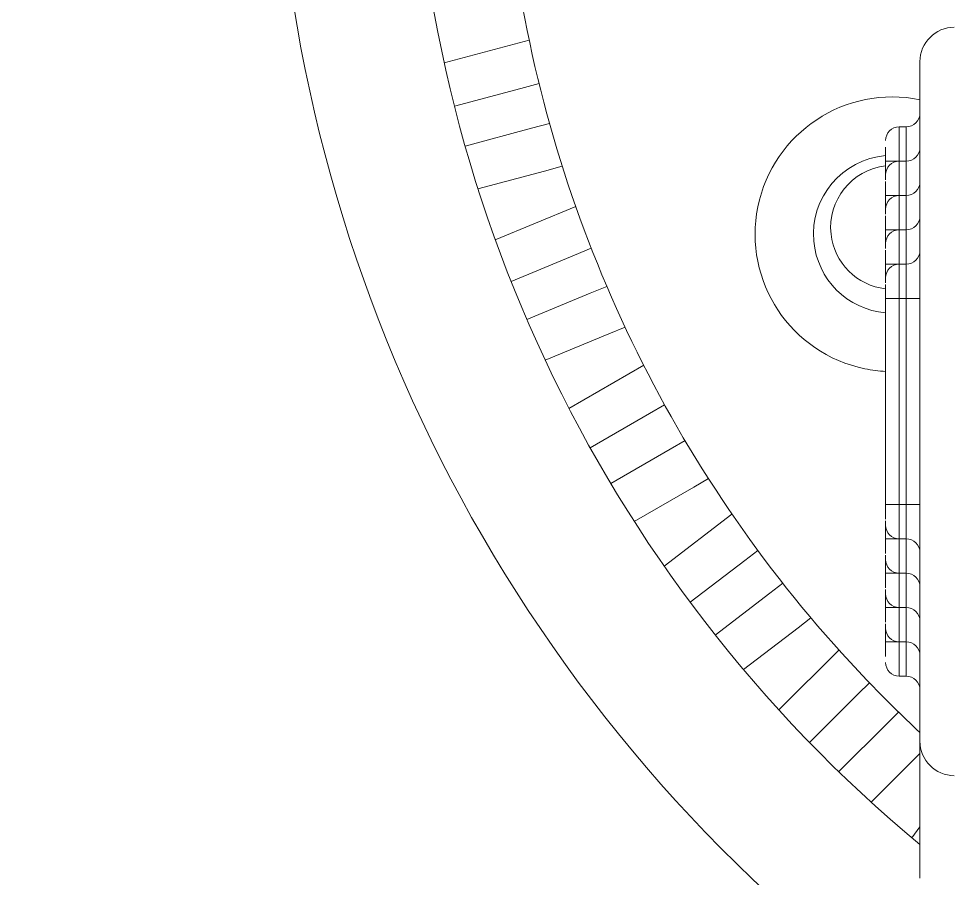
# Model space of a CAD drawing. Header units: inches. Extents: x 0.54 to 10.46, y 0.74 to 7.76.
# Drawn here: x 9.4642 to 9.5522, y 4.6987 to 4.7797 of the extents above; entities that cross this region are included whole.
import ezdxf

# ---------------------------------------------------------------- set-up
doc = ezdxf.new("R2010")
doc.units = ezdxf.units.IN
doc.header["$MEASUREMENT"] = 0
doc.layers.add('BG', color=7, linetype='Continuous')
doc.layers.add('MCG-INT-4FT', color=7, linetype='Continuous')

# ---------------------------------------------------------------- blocks, each defined once
blk = doc.blocks.new('block 3')
at = {"layer": 'BG', "true_color": 0xffffff}
h = blk.add_hatch(color=7, dxfattribs=at)
h.dxf.hatch_style = 2
edge = h.paths.add_edge_path()
edge.add_spline(control_points=[(10.295993, 0.906118), (10.295993, 0.906118), (0.871121, 0.906118), (0.871121, 0.906118), (0.870165, 0.906118), (0.869385, 0.906891), (0.869385, 0.907854), (0.869385, 0.907854), (0.869385, 7.592153), (0.869385, 7.592153), (0.869385, 7.593109), (0.870165, 7.593889), (0.871121, 7.593889), (0.871121, 7.593889), (10.295993, 7.593889), (10.295993, 7.593889), (10.296956, 7.593889), (10.297729, 7.593109), (10.297729, 7.592153), (10.297729, 7.592153), (10.297729, 0.907854), (10.297729, 0.907854), (10.297729, 0.906891), (10.296956, 0.906118), (10.295993, 0.906118)], knot_values=[0, 0, 0, 0, 1, 1, 1, 2, 2, 2, 3, 3, 3, 4, 4, 4, 5, 5, 5, 6, 6, 6, 7, 7, 7, 8, 8, 8, 8], degree=3, periodic=1)
h.paths.add_polyline_path([(0.872857, 0.90959), (10.294257, 0.90959), (10.294257, 7.590417), (0.872857, 7.590417)])
at = {"layer": 'BG', "lineweight": 0}
blk.add_open_spline([(10.295993, 0.906118), (10.295993, 0.906118), (0.871121, 0.906118), (0.871121, 0.906118), (0.870165, 0.906118), (0.869385, 0.906891), (0.869385, 0.907854), (0.869385, 0.907854), (0.869385, 7.592153), (0.869385, 7.592153), (0.869385, 7.593109), (0.870165, 7.593889), (0.871121, 7.593889), (0.871121, 7.593889), (10.295993, 7.593889), (10.295993, 7.593889), (10.296956, 7.593889), (10.297729, 7.593109), (10.297729, 7.592153), (10.297729, 7.592153), (10.297729, 0.907854), (10.297729, 0.907854), (10.297729, 0.906891), (10.296956, 0.906118), (10.295993, 0.906118)], degree=3, knots=[0, 0, 0, 0, 1, 1, 1, 2, 2, 2, 3, 3, 3, 4, 4, 4, 5, 5, 5, 6, 6, 6, 7, 7, 7, 8, 8, 8, 8], dxfattribs=at)
blk = doc.blocks.new('block 2')
at = {"layer": 'BG'}
blk.add_blockref('block 3', (0, 0), dxfattribs=at)
blk = doc.blocks.new('block 69')
at = {"layer": 'BG', "true_color": 0xffffff}
h = blk.add_hatch(color=7, dxfattribs=at)
h.dxf.hatch_style = 2
edge = h.paths.add_edge_path()
edge.add_spline(control_points=[(10.463094, 0.739003), (10.463094, 0.739003), (0.536906, 0.739003), (0.536906, 0.739003), (0.53595, 0.739003), (0.53517, 0.739777), (0.53517, 0.74074), (0.53517, 0.74074), (0.53517, 7.75926), (0.53517, 7.75926), (0.53517, 7.760217), (0.53595, 7.760997), (0.536906, 7.760997), (0.536906, 7.760997), (10.463094, 7.760997), (10.463094, 7.760997), (10.464057, 7.760997), (10.46483, 7.760217), (10.46483, 7.75926), (10.46483, 7.75926), (10.46483, 0.74074), (10.46483, 0.74074), (10.46483, 0.739777), (10.464057, 0.739003), (10.463094, 0.739003)], knot_values=[0, 0, 0, 0, 1, 1, 1, 2, 2, 2, 3, 3, 3, 4, 4, 4, 5, 5, 5, 6, 6, 6, 7, 7, 7, 8, 8, 8, 8], degree=3, periodic=1)
h.paths.add_polyline_path([(0.538642, 0.742476), (10.461358, 0.742476), (10.461358, 7.757524), (0.538642, 7.757524)])
at = {"layer": 'BG', "lineweight": 0}
blk.add_open_spline([(10.463094, 0.739003), (10.463094, 0.739003), (0.536906, 0.739003), (0.536906, 0.739003), (0.53595, 0.739003), (0.53517, 0.739777), (0.53517, 0.74074), (0.53517, 0.74074), (0.53517, 7.75926), (0.53517, 7.75926), (0.53517, 7.760217), (0.53595, 7.760997), (0.536906, 7.760997), (0.536906, 7.760997), (10.463094, 7.760997), (10.463094, 7.760997), (10.464057, 7.760997), (10.46483, 7.760217), (10.46483, 7.75926), (10.46483, 7.75926), (10.46483, 0.74074), (10.46483, 0.74074), (10.46483, 0.739777), (10.464057, 0.739003), (10.463094, 0.739003)], degree=3, knots=[0, 0, 0, 0, 1, 1, 1, 2, 2, 2, 3, 3, 3, 4, 4, 4, 5, 5, 5, 6, 6, 6, 7, 7, 7, 8, 8, 8, 8], dxfattribs=at)
blk = doc.blocks.new('block 68')
at = {"layer": 'BG'}
blk.add_blockref('block 69', (0, 0), dxfattribs=at)
blk = doc.blocks.new('block 149')
at = {"layer": 'MCG-INT-4FT', "color": 7, "lineweight": 5, "true_color": 0xffffff}
blk.add_open_spline([(9.50115, 4.803832), (9.50115, 4.764435), (9.518681, 4.72708), (9.548985, 4.701904)], degree=3, dxfattribs=at)
blk = doc.blocks.new('block 161')
at = {"layer": 'MCG-INT-4FT', "color": 7, "lineweight": 5, "true_color": 0xffffff}
blk.add_open_spline([(9.488222, 4.803832), (9.488222, 4.758977), (9.508919, 4.716631), (9.544311, 4.689074)], degree=3, dxfattribs=at)
blk = doc.blocks.new('block 246')
at = {"layer": 'MCG-INT-4FT', "color": 7, "lineweight": 5, "true_color": 0xffffff}
blk.add_lwpolyline([(9.516591, 4.761986), (9.509019, 4.758849)], dxfattribs=at)
blk = doc.blocks.new('block 247')
at = {"layer": 'MCG-INT-4FT', "color": 7, "lineweight": 5, "true_color": 0xffffff}
blk.add_lwpolyline([(9.516481, 4.757393), (9.518054, 4.758045)], dxfattribs=at)
blk = doc.blocks.new('block 248')
at = {"layer": 'MCG-INT-4FT', "color": 7, "lineweight": 5, "true_color": 0xffffff}
blk.add_lwpolyline([(9.516481, 4.757393), (9.510508, 4.754919)], dxfattribs=at)
blk = doc.blocks.new('block 249')
at = {"layer": 'MCG-INT-4FT', "color": 7, "lineweight": 5, "true_color": 0xffffff}
blk.add_lwpolyline([(9.51221, 4.777646), (9.504214, 4.775504)], dxfattribs=at)
blk = doc.blocks.new('block 250')
at = {"layer": 'MCG-INT-4FT', "color": 7, "lineweight": 5, "true_color": 0xffffff}
blk.add_lwpolyline([(9.511422, 4.773086), (9.513144, 4.773548)], dxfattribs=at)
blk = doc.blocks.new('block 251')
at = {"layer": 'MCG-INT-4FT', "color": 7, "lineweight": 5, "true_color": 0xffffff}
blk.add_lwpolyline([(9.511422, 4.773086), (9.505177, 4.771413)], dxfattribs=at)
blk = doc.blocks.new('block 252')
at = {"layer": 'MCG-INT-4FT', "color": 7, "lineweight": 5, "true_color": 0xffffff}
blk.add_lwpolyline([(9.506181, 4.767665), (9.512426, 4.769338)], dxfattribs=at)
blk = doc.blocks.new('block 253')
at = {"layer": 'MCG-INT-4FT', "color": 7, "lineweight": 5, "true_color": 0xffffff}
blk.add_lwpolyline([(9.51413, 4.769794), (9.512426, 4.769338)], dxfattribs=at)
blk = doc.blocks.new('block 254')
at = {"layer": 'MCG-INT-4FT', "color": 7, "lineweight": 5, "true_color": 0xffffff}
blk.add_lwpolyline([(9.513643, 4.765315), (9.515329, 4.765767)], dxfattribs=at)
blk = doc.blocks.new('block 255')
at = {"layer": 'MCG-INT-4FT', "color": 7, "lineweight": 5, "true_color": 0xffffff}
blk.add_lwpolyline([(9.507392, 4.76364), (9.513643, 4.765315)], dxfattribs=at)
blk = doc.blocks.new('block 256')
at = {"layer": 'MCG-INT-4FT', "color": 7, "lineweight": 5, "true_color": 0xffffff}
blk.add_lwpolyline([(9.511993, 4.751334), (9.517966, 4.753808)], dxfattribs=at)
blk = doc.blocks.new('block 257')
at = {"layer": 'MCG-INT-4FT', "color": 7, "lineweight": 5, "true_color": 0xffffff}
blk.add_lwpolyline([(9.519522, 4.754453), (9.517966, 4.753808)], dxfattribs=at)
blk = doc.blocks.new('block 258')
at = {"layer": 'MCG-INT-4FT', "color": 7, "lineweight": 5, "true_color": 0xffffff}
blk.add_lwpolyline([(9.519698, 4.749979), (9.521237, 4.750616)], dxfattribs=at)
blk = doc.blocks.new('block 259')
at = {"layer": 'MCG-INT-4FT', "color": 7, "lineweight": 5, "true_color": 0xffffff}
blk.add_lwpolyline([(9.513719, 4.747502), (9.519698, 4.749979)], dxfattribs=at)
blk = doc.blocks.new('block 260')
at = {"layer": 'MCG-INT-4FT', "color": 7, "lineweight": 5, "true_color": 0xffffff}
blk.add_lwpolyline([(9.522988, 4.747024), (9.515957, 4.742965)], dxfattribs=at)
blk = doc.blocks.new('block 261')
at = {"layer": 'MCG-INT-4FT', "color": 7, "lineweight": 5, "true_color": 0xffffff}
blk.add_lwpolyline([(9.523545, 4.742495), (9.524953, 4.743308)], dxfattribs=at)
blk = doc.blocks.new('block 262')
at = {"layer": 'MCG-INT-4FT', "color": 7, "lineweight": 5, "true_color": 0xffffff}
blk.add_lwpolyline([(9.523545, 4.742495), (9.517946, 4.739263)], dxfattribs=at)
blk = doc.blocks.new('block 263')
at = {"layer": 'MCG-INT-4FT', "color": 7, "lineweight": 5, "true_color": 0xffffff}
blk.add_lwpolyline([(9.548985, 4.703563), (9.54821, 4.702553)], dxfattribs=at)
blk = doc.blocks.new('block 264')
at = {"layer": 'MCG-INT-4FT', "color": 7, "lineweight": 5, "true_color": 0xffffff}
blk.add_lwpolyline([(9.541345, 4.708769), (9.545916, 4.71334)], dxfattribs=at)
blk = doc.blocks.new('block 265')
at = {"layer": 'MCG-INT-4FT', "color": 7, "lineweight": 5, "true_color": 0xffffff}
blk.add_lwpolyline([(9.54696, 4.714384), (9.545916, 4.71334)], dxfattribs=at)
blk = doc.blocks.new('block 266')
at = {"layer": 'MCG-INT-4FT', "color": 7, "lineweight": 5, "true_color": 0xffffff}
blk.add_lwpolyline([(9.548982, 4.710465), (9.548985, 4.710468)], dxfattribs=at)
blk = doc.blocks.new('block 267')
at = {"layer": 'MCG-INT-4FT', "color": 7, "lineweight": 5, "true_color": 0xffffff}
blk.add_lwpolyline([(9.544406, 4.705889), (9.548982, 4.710465)], dxfattribs=at)
blk = doc.blocks.new('block 268')
at = {"layer": 'MCG-INT-4FT', "color": 7, "lineweight": 5, "true_color": 0xffffff}
blk.add_lwpolyline([(9.531292, 4.73302), (9.524908, 4.728121)], dxfattribs=at)
blk = doc.blocks.new('block 269')
at = {"layer": 'MCG-INT-4FT', "color": 7, "lineweight": 5, "true_color": 0xffffff}
blk.add_lwpolyline([(9.532493, 4.728646), (9.533726, 4.729593)], dxfattribs=at)
blk = doc.blocks.new('block 270')
at = {"layer": 'MCG-INT-4FT', "color": 7, "lineweight": 5, "true_color": 0xffffff}
blk.add_lwpolyline([(9.532493, 4.728646), (9.527364, 4.724711)], dxfattribs=at)
blk = doc.blocks.new('block 271')
at = {"layer": 'MCG-INT-4FT', "color": 7, "lineweight": 5, "true_color": 0xffffff}
blk.add_lwpolyline([(9.541363, 4.720216), (9.535721, 4.714574)], dxfattribs=at)
blk = doc.blocks.new('block 272')
at = {"layer": 'MCG-INT-4FT', "color": 7, "lineweight": 5, "true_color": 0xffffff}
blk.add_lwpolyline([(9.543172, 4.716084), (9.544226, 4.717138)], dxfattribs=at)
blk = doc.blocks.new('block 273')
at = {"layer": 'MCG-INT-4FT', "color": 7, "lineweight": 5, "true_color": 0xffffff}
blk.add_lwpolyline([(9.543172, 4.716084), (9.538601, 4.711513)], dxfattribs=at)
blk = doc.blocks.new('block 274')
at = {"layer": 'MCG-INT-4FT', "color": 7, "lineweight": 5, "true_color": 0xffffff}
blk.add_lwpolyline([(9.519886, 4.735902), (9.525485, 4.739134)], dxfattribs=at)
blk = doc.blocks.new('block 275')
at = {"layer": 'MCG-INT-4FT', "color": 7, "lineweight": 5, "true_color": 0xffffff}
blk.add_lwpolyline([(9.526878, 4.739939), (9.525485, 4.739134)], dxfattribs=at)
blk = doc.blocks.new('block 276')
at = {"layer": 'MCG-INT-4FT', "color": 7, "lineweight": 5, "true_color": 0xffffff}
blk.add_lwpolyline([(9.527702, 4.735564), (9.529081, 4.73636)], dxfattribs=at)
blk = doc.blocks.new('block 277')
at = {"layer": 'MCG-INT-4FT', "color": 7, "lineweight": 5, "true_color": 0xffffff}
blk.add_lwpolyline([(9.522097, 4.732328), (9.527702, 4.735564)], dxfattribs=at)
blk = doc.blocks.new('block 279')
at = {"layer": 'MCG-INT-4FT', "color": 7, "lineweight": 5, "true_color": 0xffffff}
blk.add_lwpolyline([(9.529726, 4.721632), (9.534855, 4.725568)], dxfattribs=at)
blk = doc.blocks.new('block 280')
at = {"layer": 'MCG-INT-4FT', "color": 7, "lineweight": 5, "true_color": 0xffffff}
blk.add_lwpolyline([(9.536076, 4.726505), (9.534855, 4.725568)], dxfattribs=at)
blk = doc.blocks.new('block 281')
at = {"layer": 'MCG-INT-4FT', "color": 7, "lineweight": 5, "true_color": 0xffffff}
blk.add_lwpolyline([(9.537519, 4.722317), (9.538728, 4.723245)], dxfattribs=at)
blk = doc.blocks.new('block 282')
at = {"layer": 'MCG-INT-4FT', "color": 7, "lineweight": 5, "true_color": 0xffffff}
blk.add_lwpolyline([(9.532385, 4.718378), (9.537519, 4.722317)], dxfattribs=at)
blk = doc.blocks.new('block 330')
at = {"layer": 'MCG-INT-4FT', "color": 7, "lineweight": 5, "true_color": 0xffffff}
blk.add_open_spline([(9.543996, 4.717378), (9.545612, 4.715689), (9.547276, 4.714046), (9.548985, 4.712451)], degree=3, dxfattribs=at)
blk = doc.blocks.new('block 432')
at = {"layer": 'MCG-INT-4FT', "color": 7, "lineweight": 5, "true_color": 0xffffff}
blk.add_open_spline([(9.511386, 4.78194), (9.515604, 4.757659), (9.526957, 4.735183), (9.543996, 4.717378)], degree=3, dxfattribs=at)
blk = doc.blocks.new('block 437')
at = {"layer": 'MCG-INT-4FT', "color": 7, "lineweight": 5, "true_color": 0xffffff}
blk.add_open_spline([(9.548985, 4.772032), (9.541989, 4.77346), (9.53516, 4.768946), (9.533732, 4.76195), (9.532304, 4.754955), (9.536817, 4.748126), (9.543813, 4.746698), (9.544453, 4.746567), (9.545101, 4.746485), (9.545753, 4.746453)], degree=3, knots=[0, 0, 0, 0, 1, 1, 1, 2, 2, 2, 3, 3, 3, 3], dxfattribs=at)
blk = doc.blocks.new('block 439')
at = {"layer": 'MCG-INT-4FT', "color": 7, "lineweight": 5, "true_color": 0xffffff}
blk.add_open_spline([(9.545753, 4.76677), (9.541663, 4.766413), (9.538636, 4.762808), (9.538993, 4.758718), (9.539307, 4.755123), (9.542158, 4.752273), (9.545753, 4.751959)], degree=3, knots=[0, 0, 0, 0, 1, 1, 1, 2, 2, 2, 2], dxfattribs=at)
blk = doc.blocks.new('block 445')
at = {"layer": 'MCG-INT-4FT', "color": 7, "lineweight": 5, "true_color": 0xffffff}
blk.add_open_spline([(9.545753, 4.765793), (9.542559, 4.765436), (9.54026, 4.762558), (9.540617, 4.759365), (9.540919, 4.756664), (9.543051, 4.754531), (9.545753, 4.754229)], degree=3, knots=[0, 0, 0, 0, 1, 1, 1, 2, 2, 2, 2], dxfattribs=at)
blk = doc.blocks.new('block 456')
at = {"layer": 'MCG-INT-4FT', "color": 7, "lineweight": 5, "true_color": 0xffffff}
blk.add_open_spline([(9.547692, 4.756545), (9.548406, 4.756545), (9.548985, 4.757124), (9.548985, 4.757838)], degree=3, dxfattribs=at)
blk = doc.blocks.new('block 458')
at = {"layer": 'MCG-INT-4FT', "color": 7, "lineweight": 5, "true_color": 0xffffff}
blk.add_open_spline([(9.548985, 4.729396), (9.548985, 4.73011), (9.548406, 4.730689), (9.547692, 4.730689)], degree=3, dxfattribs=at)
blk = doc.blocks.new('block 459')
at = {"layer": 'MCG-INT-4FT', "color": 7, "lineweight": 5, "true_color": 0xffffff}
blk.add_open_spline([(9.547045, 4.756545), (9.546331, 4.756545), (9.545753, 4.755967), (9.545753, 4.755253)], degree=3, dxfattribs=at)
blk = doc.blocks.new('block 460')
at = {"layer": 'MCG-INT-4FT', "color": 7, "lineweight": 5, "true_color": 0xffffff}
blk.add_open_spline([(9.545753, 4.731982), (9.545753, 4.731268), (9.546331, 4.730689), (9.547045, 4.730689)], degree=3, dxfattribs=at)
blk = doc.blocks.new('block 463')
at = {"layer": 'MCG-INT-4FT', "color": 7, "lineweight": 5, "true_color": 0xffffff}
blk.add_lwpolyline([(9.547045, 4.730689), (9.547692, 4.730689)], dxfattribs=at)
blk = doc.blocks.new('block 466')
at = {"layer": 'MCG-INT-4FT', "color": 7, "lineweight": 5, "true_color": 0xffffff}
blk.add_lwpolyline([(9.547692, 4.756545), (9.547045, 4.756545)], dxfattribs=at)
blk = doc.blocks.new('block 468')
at = {"layer": 'MCG-INT-4FT', "color": 7, "lineweight": 5, "true_color": 0xffffff}
blk.add_open_spline([(9.547692, 4.759777), (9.548406, 4.759777), (9.548985, 4.760356), (9.548985, 4.76107)], degree=3, dxfattribs=at)
blk = doc.blocks.new('block 470')
at = {"layer": 'MCG-INT-4FT', "color": 7, "lineweight": 5, "true_color": 0xffffff}
blk.add_open_spline([(9.548985, 4.726164), (9.548985, 4.726878), (9.548406, 4.727457), (9.547692, 4.727457)], degree=3, dxfattribs=at)
blk = doc.blocks.new('block 471')
at = {"layer": 'MCG-INT-4FT', "color": 7, "lineweight": 5, "true_color": 0xffffff}
blk.add_open_spline([(9.547045, 4.759777), (9.546331, 4.759777), (9.545753, 4.759199), (9.545753, 4.758485)], degree=3, dxfattribs=at)
blk = doc.blocks.new('block 472')
at = {"layer": 'MCG-INT-4FT', "color": 7, "lineweight": 5, "true_color": 0xffffff}
blk.add_open_spline([(9.545753, 4.72875), (9.545753, 4.728036), (9.546331, 4.727457), (9.547045, 4.727457)], degree=3, dxfattribs=at)
blk = doc.blocks.new('block 475')
at = {"layer": 'MCG-INT-4FT', "color": 7, "lineweight": 5, "true_color": 0xffffff}
blk.add_lwpolyline([(9.547045, 4.727457), (9.547692, 4.727457)], dxfattribs=at)
blk = doc.blocks.new('block 478')
at = {"layer": 'MCG-INT-4FT', "color": 7, "lineweight": 5, "true_color": 0xffffff}
blk.add_lwpolyline([(9.547692, 4.759777), (9.547045, 4.759777)], dxfattribs=at)
blk = doc.blocks.new('block 482')
at = {"layer": 'MCG-INT-4FT', "color": 7, "lineweight": 5, "true_color": 0xffffff}
blk.add_open_spline([(9.547692, 4.763009), (9.548406, 4.763009), (9.548985, 4.763588), (9.548985, 4.764302)], degree=3, dxfattribs=at)
blk = doc.blocks.new('block 484')
at = {"layer": 'MCG-INT-4FT', "color": 7, "lineweight": 5, "true_color": 0xffffff}
blk.add_open_spline([(9.548985, 4.722932), (9.548985, 4.723646), (9.548406, 4.724225), (9.547692, 4.724225)], degree=3, dxfattribs=at)
blk = doc.blocks.new('block 485')
at = {"layer": 'MCG-INT-4FT', "color": 7, "lineweight": 5, "true_color": 0xffffff}
blk.add_open_spline([(9.547045, 4.763009), (9.546331, 4.763009), (9.545753, 4.762431), (9.545753, 4.761717)], degree=3, dxfattribs=at)
blk = doc.blocks.new('block 486')
at = {"layer": 'MCG-INT-4FT', "color": 7, "lineweight": 5, "true_color": 0xffffff}
blk.add_open_spline([(9.545753, 4.725518), (9.545753, 4.724804), (9.546331, 4.724225), (9.547045, 4.724225)], degree=3, dxfattribs=at)
blk = doc.blocks.new('block 489')
at = {"layer": 'MCG-INT-4FT', "color": 7, "lineweight": 5, "true_color": 0xffffff}
blk.add_lwpolyline([(9.547045, 4.724225), (9.547692, 4.724225)], dxfattribs=at)
blk = doc.blocks.new('block 492')
at = {"layer": 'MCG-INT-4FT', "color": 7, "lineweight": 5, "true_color": 0xffffff}
blk.add_lwpolyline([(9.547692, 4.763009), (9.547045, 4.763009)], dxfattribs=at)
blk = doc.blocks.new('block 501')
at = {"layer": 'MCG-INT-4FT', "color": 7, "lineweight": 5, "true_color": 0xffffff}
blk.add_open_spline([(9.547692, 4.766242), (9.548406, 4.766242), (9.548985, 4.76682), (9.548985, 4.767534)], degree=3, dxfattribs=at)
blk = doc.blocks.new('block 503')
at = {"layer": 'MCG-INT-4FT', "color": 7, "lineweight": 5, "true_color": 0xffffff}
blk.add_open_spline([(9.548985, 4.7197), (9.548985, 4.720414), (9.548406, 4.720993), (9.547692, 4.720993)], degree=3, dxfattribs=at)
blk = doc.blocks.new('block 504')
at = {"layer": 'MCG-INT-4FT', "color": 7, "lineweight": 5, "true_color": 0xffffff}
blk.add_open_spline([(9.547045, 4.766242), (9.546331, 4.766242), (9.545753, 4.765663), (9.545753, 4.764949)], degree=3, dxfattribs=at)
blk = doc.blocks.new('block 505')
at = {"layer": 'MCG-INT-4FT', "color": 7, "lineweight": 5, "true_color": 0xffffff}
blk.add_open_spline([(9.545753, 4.722286), (9.545753, 4.721572), (9.546331, 4.720993), (9.547045, 4.720993)], degree=3, dxfattribs=at)
blk = doc.blocks.new('block 508')
at = {"layer": 'MCG-INT-4FT', "color": 7, "lineweight": 5, "true_color": 0xffffff}
blk.add_lwpolyline([(9.547045, 4.720993), (9.547692, 4.720993)], dxfattribs=at)
blk = doc.blocks.new('block 511')
at = {"layer": 'MCG-INT-4FT', "color": 7, "lineweight": 5, "true_color": 0xffffff}
blk.add_lwpolyline([(9.547692, 4.766242), (9.547045, 4.766242)], dxfattribs=at)
blk = doc.blocks.new('block 519')
at = {"layer": 'MCG-INT-4FT', "color": 7, "lineweight": 5, "true_color": 0xffffff}
blk.add_open_spline([(9.547692, 4.769474), (9.548406, 4.769474), (9.548985, 4.770052), (9.548985, 4.770766)], degree=3, dxfattribs=at)
blk = doc.blocks.new('block 521')
at = {"layer": 'MCG-INT-4FT', "color": 7, "lineweight": 5, "true_color": 0xffffff}
blk.add_open_spline([(9.548985, 4.716468), (9.548985, 4.717182), (9.548406, 4.717761), (9.547692, 4.717761)], degree=3, dxfattribs=at)
blk = doc.blocks.new('block 522')
at = {"layer": 'MCG-INT-4FT', "color": 7, "lineweight": 5, "true_color": 0xffffff}
blk.add_open_spline([(9.547045, 4.769474), (9.546331, 4.769474), (9.545753, 4.768895), (9.545753, 4.768181)], degree=3, dxfattribs=at)
blk = doc.blocks.new('block 523')
at = {"layer": 'MCG-INT-4FT', "color": 7, "lineweight": 5, "true_color": 0xffffff}
blk.add_open_spline([(9.545753, 4.719054), (9.545753, 4.71834), (9.546331, 4.717761), (9.547045, 4.717761)], degree=3, dxfattribs=at)
blk = doc.blocks.new('block 526')
at = {"layer": 'MCG-INT-4FT', "color": 7, "lineweight": 5, "true_color": 0xffffff}
blk.add_lwpolyline([(9.547045, 4.717761), (9.547692, 4.717761)], dxfattribs=at)
blk = doc.blocks.new('block 529')
at = {"layer": 'MCG-INT-4FT', "color": 7, "lineweight": 5, "true_color": 0xffffff}
blk.add_lwpolyline([(9.547692, 4.769474), (9.547045, 4.769474)], dxfattribs=at)
blk = doc.blocks.new('block 571')
at = {"layer": 'MCG-INT-4FT', "color": 7, "lineweight": 5, "true_color": 0xffffff}
blk.add_open_spline([(9.548985, 4.711633), (9.548985, 4.709841), (9.550432, 4.708388), (9.552217, 4.708388)], degree=3, dxfattribs=at)
blk = doc.blocks.new('block 572')
at = {"layer": 'MCG-INT-4FT', "color": 7, "lineweight": 5, "true_color": 0xffffff}
blk.add_lwpolyline([(9.548985, 4.711633), (9.548985, 4.775614)], dxfattribs=at)
blk = doc.blocks.new('block 573')
at = {"layer": 'MCG-INT-4FT', "color": 7, "lineweight": 5, "true_color": 0xffffff}
blk.add_open_spline([(9.552217, 4.778847), (9.550432, 4.778847), (9.548985, 4.777399), (9.548985, 4.775614)], degree=3, dxfattribs=at)
blk = doc.blocks.new('block 580')
at = {"layer": 'MCG-INT-4FT', "color": 7, "lineweight": 5, "true_color": 0xffffff}
blk.add_lwpolyline([(9.548985, 4.711633), (9.548985, 4.698728)], dxfattribs=at)
blk = doc.blocks.new('block 597')
at = {"layer": 'MCG-INT-4FT', "color": 7, "lineweight": 5, "true_color": 0xffffff}
blk.add_lwpolyline([(9.548985, 4.753313), (9.547692, 4.753313)], dxfattribs=at)
blk = doc.blocks.new('block 598')
at = {"layer": 'MCG-INT-4FT', "color": 7, "lineweight": 5, "true_color": 0xffffff}
blk.add_lwpolyline([(9.547692, 4.733921), (9.548985, 4.733921)], dxfattribs=at)
blk = doc.blocks.new('block 599')
at = {"layer": 'MCG-INT-4FT', "color": 7, "lineweight": 5, "true_color": 0xffffff}
blk.add_lwpolyline([(9.547692, 4.733921), (9.547692, 4.753313)], dxfattribs=at)
blk = doc.blocks.new('block 600')
at = {"layer": 'MCG-INT-4FT', "color": 7, "lineweight": 5, "true_color": 0xffffff}
blk.add_lwpolyline([(9.545753, 4.753313), (9.547045, 4.753313)], dxfattribs=at)
blk = doc.blocks.new('block 601')
at = {"layer": 'MCG-INT-4FT', "color": 7, "lineweight": 5, "true_color": 0xffffff}
blk.add_open_spline([(9.545753, 4.754646), (9.545753, 4.754566), (9.545753, 4.754486), (9.545753, 4.754398), (9.545753, 4.754298), (9.545753, 4.754188), (9.545753, 4.754074), (9.545753, 4.753833), (9.545753, 4.753573), (9.545753, 4.753313)], degree=3, knots=[0, 0, 0, 0, 1, 1, 1, 2, 2, 2, 3, 3, 3, 3], dxfattribs=at)
blk = doc.blocks.new('block 602')
at = {"layer": 'MCG-INT-4FT', "color": 7, "lineweight": 5, "true_color": 0xffffff}
blk.add_open_spline([(9.545753, 4.733921), (9.545753, 4.73367), (9.545753, 4.733418), (9.545753, 4.733171), (9.545753, 4.73293), (9.545753, 4.732692), (9.545753, 4.73255)], degree=3, knots=[0, 0, 0, 0, 1, 1, 1, 2, 2, 2, 2], dxfattribs=at)
blk = doc.blocks.new('block 603')
at = {"layer": 'MCG-INT-4FT', "color": 7, "lineweight": 5, "true_color": 0xffffff}
blk.add_lwpolyline([(9.547045, 4.733921), (9.545753, 4.733921)], dxfattribs=at)
blk = doc.blocks.new('block 608')
at = {"layer": 'MCG-INT-4FT', "color": 7, "lineweight": 5, "true_color": 0xffffff}
blk.add_lwpolyline([(9.547692, 4.733921), (9.547045, 4.733921)], dxfattribs=at)
blk = doc.blocks.new('block 609')
at = {"layer": 'MCG-INT-4FT', "color": 7, "lineweight": 5, "true_color": 0xffffff}
blk.add_lwpolyline([(9.547045, 4.733921), (9.547045, 4.753313)], dxfattribs=at)
blk = doc.blocks.new('block 610')
at = {"layer": 'MCG-INT-4FT', "color": 7, "lineweight": 5, "true_color": 0xffffff}
blk.add_lwpolyline([(9.547045, 4.753313), (9.547692, 4.753313)], dxfattribs=at)
blk = doc.blocks.new('block 611')
at = {"layer": 'MCG-INT-4FT', "color": 7, "lineweight": 5, "true_color": 0xffffff}
blk.add_lwpolyline([(9.545753, 4.753313), (9.545753, 4.733921)], dxfattribs=at)
blk = doc.blocks.new('block 616')
at = {"layer": 'MCG-INT-4FT', "color": 7, "lineweight": 5, "true_color": 0xffffff}
blk.add_lwpolyline([(9.545753, 4.756545), (9.547045, 4.756545)], dxfattribs=at)
blk = doc.blocks.new('block 617')
at = {"layer": 'MCG-INT-4FT', "color": 7, "lineweight": 5, "true_color": 0xffffff}
blk.add_open_spline([(9.545753, 4.757878), (9.545753, 4.757798), (9.545753, 4.757718), (9.545753, 4.75763), (9.545753, 4.75753), (9.545753, 4.75742), (9.545753, 4.757306), (9.545753, 4.757065), (9.545753, 4.756805), (9.545753, 4.756545)], degree=3, knots=[0, 0, 0, 0, 1, 1, 1, 2, 2, 2, 3, 3, 3, 3], dxfattribs=at)
blk = doc.blocks.new('block 618')
at = {"layer": 'MCG-INT-4FT', "color": 7, "lineweight": 5, "true_color": 0xffffff}
blk.add_open_spline([(9.545753, 4.730689), (9.545753, 4.730438), (9.545753, 4.730186), (9.545753, 4.729939), (9.545753, 4.729697), (9.545753, 4.72946), (9.545753, 4.729318)], degree=3, knots=[0, 0, 0, 0, 1, 1, 1, 2, 2, 2, 2], dxfattribs=at)
blk = doc.blocks.new('block 619')
at = {"layer": 'MCG-INT-4FT', "color": 7, "lineweight": 5, "true_color": 0xffffff}
blk.add_lwpolyline([(9.547045, 4.730689), (9.545753, 4.730689)], dxfattribs=at)
blk = doc.blocks.new('block 624')
at = {"layer": 'MCG-INT-4FT', "color": 7, "lineweight": 5, "true_color": 0xffffff}
blk.add_lwpolyline([(9.547692, 4.730689), (9.547045, 4.730689)], dxfattribs=at)
blk = doc.blocks.new('block 625')
at = {"layer": 'MCG-INT-4FT', "color": 7, "lineweight": 5, "true_color": 0xffffff}
blk.add_lwpolyline([(9.547045, 4.756545), (9.547692, 4.756545)], dxfattribs=at)
blk = doc.blocks.new('block 626')
at = {"layer": 'MCG-INT-4FT', "color": 7, "lineweight": 5, "true_color": 0xffffff}
blk.add_lwpolyline([(9.545753, 4.756545), (9.545753, 4.754793)], dxfattribs=at)
blk = doc.blocks.new('block 627')
at = {"layer": 'MCG-INT-4FT', "color": 7, "lineweight": 5, "true_color": 0xffffff}
blk.add_lwpolyline([(9.545753, 4.732376), (9.545753, 4.730689)], dxfattribs=at)
blk = doc.blocks.new('block 643')
at = {"layer": 'MCG-INT-4FT', "color": 7, "lineweight": 5, "true_color": 0xffffff}
blk.add_lwpolyline([(9.545753, 4.759777), (9.547045, 4.759777)], dxfattribs=at)
blk = doc.blocks.new('block 644')
at = {"layer": 'MCG-INT-4FT', "color": 7, "lineweight": 5, "true_color": 0xffffff}
blk.add_open_spline([(9.545753, 4.76111), (9.545753, 4.76103), (9.545753, 4.76095), (9.545753, 4.760862), (9.545753, 4.760762), (9.545753, 4.760652), (9.545753, 4.760538), (9.545753, 4.760297), (9.545753, 4.760037), (9.545753, 4.759777)], degree=3, knots=[0, 0, 0, 0, 1, 1, 1, 2, 2, 2, 3, 3, 3, 3], dxfattribs=at)
blk = doc.blocks.new('block 645')
at = {"layer": 'MCG-INT-4FT', "color": 7, "lineweight": 5, "true_color": 0xffffff}
blk.add_open_spline([(9.545753, 4.727457), (9.545753, 4.727206), (9.545753, 4.726954), (9.545753, 4.726707), (9.545753, 4.726465), (9.545753, 4.726228), (9.545753, 4.726086)], degree=3, knots=[0, 0, 0, 0, 1, 1, 1, 2, 2, 2, 2], dxfattribs=at)
blk = doc.blocks.new('block 646')
at = {"layer": 'MCG-INT-4FT', "color": 7, "lineweight": 5, "true_color": 0xffffff}
blk.add_lwpolyline([(9.547045, 4.727457), (9.545753, 4.727457)], dxfattribs=at)
blk = doc.blocks.new('block 651')
at = {"layer": 'MCG-INT-4FT', "color": 7, "lineweight": 5, "true_color": 0xffffff}
blk.add_lwpolyline([(9.547692, 4.727457), (9.547045, 4.727457)], dxfattribs=at)
blk = doc.blocks.new('block 652')
at = {"layer": 'MCG-INT-4FT', "color": 7, "lineweight": 5, "true_color": 0xffffff}
blk.add_lwpolyline([(9.547045, 4.759777), (9.547692, 4.759777)], dxfattribs=at)
blk = doc.blocks.new('block 653')
at = {"layer": 'MCG-INT-4FT', "color": 7, "lineweight": 5, "true_color": 0xffffff}
blk.add_lwpolyline([(9.545753, 4.759777), (9.545753, 4.758025)], dxfattribs=at)
blk = doc.blocks.new('block 654')
at = {"layer": 'MCG-INT-4FT', "color": 7, "lineweight": 5, "true_color": 0xffffff}
blk.add_lwpolyline([(9.545753, 4.729144), (9.545753, 4.727457)], dxfattribs=at)
blk = doc.blocks.new('block 672')
at = {"layer": 'MCG-INT-4FT', "color": 7, "lineweight": 5, "true_color": 0xffffff}
blk.add_lwpolyline([(9.545753, 4.763009), (9.547045, 4.763009)], dxfattribs=at)
blk = doc.blocks.new('block 673')
at = {"layer": 'MCG-INT-4FT', "color": 7, "lineweight": 5, "true_color": 0xffffff}
blk.add_open_spline([(9.545753, 4.764342), (9.545753, 4.764262), (9.545753, 4.764182), (9.545753, 4.764094), (9.545753, 4.763994), (9.545753, 4.763884), (9.545753, 4.76377), (9.545753, 4.763529), (9.545753, 4.763269), (9.545753, 4.763009)], degree=3, knots=[0, 0, 0, 0, 1, 1, 1, 2, 2, 2, 3, 3, 3, 3], dxfattribs=at)
blk = doc.blocks.new('block 674')
at = {"layer": 'MCG-INT-4FT', "color": 7, "lineweight": 5, "true_color": 0xffffff}
blk.add_open_spline([(9.545753, 4.724225), (9.545753, 4.723973), (9.545753, 4.723722), (9.545753, 4.723475), (9.545753, 4.723233), (9.545753, 4.722996), (9.545753, 4.722854)], degree=3, knots=[0, 0, 0, 0, 1, 1, 1, 2, 2, 2, 2], dxfattribs=at)
blk = doc.blocks.new('block 675')
at = {"layer": 'MCG-INT-4FT', "color": 7, "lineweight": 5, "true_color": 0xffffff}
blk.add_lwpolyline([(9.547045, 4.724225), (9.545753, 4.724225)], dxfattribs=at)
blk = doc.blocks.new('block 680')
at = {"layer": 'MCG-INT-4FT', "color": 7, "lineweight": 5, "true_color": 0xffffff}
blk.add_lwpolyline([(9.547692, 4.724225), (9.547045, 4.724225)], dxfattribs=at)
blk = doc.blocks.new('block 681')
at = {"layer": 'MCG-INT-4FT', "color": 7, "lineweight": 5, "true_color": 0xffffff}
blk.add_lwpolyline([(9.547045, 4.763009), (9.547692, 4.763009)], dxfattribs=at)
blk = doc.blocks.new('block 684')
at = {"layer": 'MCG-INT-4FT', "color": 7, "lineweight": 5, "true_color": 0xffffff}
blk.add_lwpolyline([(9.545753, 4.763009), (9.545753, 4.761258)], dxfattribs=at)
blk = doc.blocks.new('block 685')
at = {"layer": 'MCG-INT-4FT', "color": 7, "lineweight": 5, "true_color": 0xffffff}
blk.add_lwpolyline([(9.545753, 4.725912), (9.545753, 4.724225)], dxfattribs=at)
blk = doc.blocks.new('block 699')
at = {"layer": 'MCG-INT-4FT', "color": 7, "lineweight": 5, "true_color": 0xffffff}
blk.add_lwpolyline([(9.545753, 4.766242), (9.547045, 4.766242)], dxfattribs=at)
blk = doc.blocks.new('block 700')
at = {"layer": 'MCG-INT-4FT', "color": 7, "lineweight": 5, "true_color": 0xffffff}
blk.add_open_spline([(9.545753, 4.767574), (9.545753, 4.767494), (9.545753, 4.767414), (9.545753, 4.767326), (9.545753, 4.767226), (9.545753, 4.767116), (9.545753, 4.767002), (9.545753, 4.766761), (9.545753, 4.766501), (9.545753, 4.766242)], degree=3, knots=[0, 0, 0, 0, 1, 1, 1, 2, 2, 2, 3, 3, 3, 3], dxfattribs=at)
blk = doc.blocks.new('block 701')
at = {"layer": 'MCG-INT-4FT', "color": 7, "lineweight": 5, "true_color": 0xffffff}
blk.add_open_spline([(9.545753, 4.720993), (9.545753, 4.720741), (9.545753, 4.72049), (9.545753, 4.720243), (9.545753, 4.720001), (9.545753, 4.719764), (9.545753, 4.719622)], degree=3, knots=[0, 0, 0, 0, 1, 1, 1, 2, 2, 2, 2], dxfattribs=at)
blk = doc.blocks.new('block 702')
at = {"layer": 'MCG-INT-4FT', "color": 7, "lineweight": 5, "true_color": 0xffffff}
blk.add_lwpolyline([(9.547045, 4.720993), (9.545753, 4.720993)], dxfattribs=at)
blk = doc.blocks.new('block 707')
at = {"layer": 'MCG-INT-4FT', "color": 7, "lineweight": 5, "true_color": 0xffffff}
blk.add_lwpolyline([(9.547692, 4.720993), (9.547045, 4.720993)], dxfattribs=at)
blk = doc.blocks.new('block 708')
at = {"layer": 'MCG-INT-4FT', "color": 7, "lineweight": 5, "true_color": 0xffffff}
blk.add_lwpolyline([(9.547045, 4.766242), (9.547692, 4.766242)], dxfattribs=at)
blk = doc.blocks.new('block 711')
at = {"layer": 'MCG-INT-4FT', "color": 7, "lineweight": 5, "true_color": 0xffffff}
blk.add_lwpolyline([(9.545753, 4.766242), (9.545753, 4.76449)], dxfattribs=at)
blk = doc.blocks.new('block 712')
at = {"layer": 'MCG-INT-4FT', "color": 7, "lineweight": 5, "true_color": 0xffffff}
blk.add_lwpolyline([(9.545753, 4.72268), (9.545753, 4.720993)], dxfattribs=at)
blk = doc.blocks.new('block 824')
at = {"layer": 'MCG-INT-4FT', "color": 8, "lineweight": 5, "true_color": 0x808080}
blk.add_lwpolyline([(9.547692, 4.753313), (9.547692, 4.756545)], dxfattribs=at)
blk = doc.blocks.new('block 826')
at = {"layer": 'MCG-INT-4FT', "color": 8, "lineweight": 5, "true_color": 0x808080}
blk.add_lwpolyline([(9.547692, 4.730689), (9.547692, 4.733921)], dxfattribs=at)
blk = doc.blocks.new('block 827')
at = {"layer": 'MCG-INT-4FT', "color": 8, "lineweight": 5, "true_color": 0x808080}
blk.add_lwpolyline([(9.547045, 4.756545), (9.547045, 4.753313)], dxfattribs=at)
blk = doc.blocks.new('block 828')
at = {"layer": 'MCG-INT-4FT', "color": 8, "lineweight": 5, "true_color": 0x808080}
blk.add_lwpolyline([(9.547045, 4.733921), (9.547045, 4.730689)], dxfattribs=at)
blk = doc.blocks.new('block 832')
at = {"layer": 'MCG-INT-4FT', "color": 8, "lineweight": 5, "true_color": 0x808080}
blk.add_lwpolyline([(9.547692, 4.756545), (9.547692, 4.759777)], dxfattribs=at)
blk = doc.blocks.new('block 834')
at = {"layer": 'MCG-INT-4FT', "color": 8, "lineweight": 5, "true_color": 0x808080}
blk.add_lwpolyline([(9.547692, 4.727457), (9.547692, 4.730689)], dxfattribs=at)
blk = doc.blocks.new('block 835')
at = {"layer": 'MCG-INT-4FT', "color": 8, "lineweight": 5, "true_color": 0x808080}
blk.add_lwpolyline([(9.547045, 4.759777), (9.547045, 4.756545)], dxfattribs=at)
blk = doc.blocks.new('block 836')
at = {"layer": 'MCG-INT-4FT', "color": 8, "lineweight": 5, "true_color": 0x808080}
blk.add_lwpolyline([(9.547045, 4.730689), (9.547045, 4.727457)], dxfattribs=at)
blk = doc.blocks.new('block 840')
at = {"layer": 'MCG-INT-4FT', "color": 8, "lineweight": 5, "true_color": 0x808080}
blk.add_lwpolyline([(9.547692, 4.759777), (9.547692, 4.763009)], dxfattribs=at)
blk = doc.blocks.new('block 842')
at = {"layer": 'MCG-INT-4FT', "color": 8, "lineweight": 5, "true_color": 0x808080}
blk.add_lwpolyline([(9.547692, 4.724225), (9.547692, 4.727457)], dxfattribs=at)
blk = doc.blocks.new('block 843')
at = {"layer": 'MCG-INT-4FT', "color": 8, "lineweight": 5, "true_color": 0x808080}
blk.add_lwpolyline([(9.547045, 4.763009), (9.547045, 4.759777)], dxfattribs=at)
blk = doc.blocks.new('block 844')
at = {"layer": 'MCG-INT-4FT', "color": 8, "lineweight": 5, "true_color": 0x808080}
blk.add_lwpolyline([(9.547045, 4.727457), (9.547045, 4.724225)], dxfattribs=at)
blk = doc.blocks.new('block 854')
at = {"layer": 'MCG-INT-4FT', "color": 8, "lineweight": 5, "true_color": 0x808080}
blk.add_lwpolyline([(9.547692, 4.763009), (9.547692, 4.766242)], dxfattribs=at)
blk = doc.blocks.new('block 856')
at = {"layer": 'MCG-INT-4FT', "color": 8, "lineweight": 5, "true_color": 0x808080}
blk.add_lwpolyline([(9.547692, 4.720993), (9.547692, 4.724225)], dxfattribs=at)
blk = doc.blocks.new('block 857')
at = {"layer": 'MCG-INT-4FT', "color": 8, "lineweight": 5, "true_color": 0x808080}
blk.add_lwpolyline([(9.547045, 4.766242), (9.547045, 4.763009)], dxfattribs=at)
blk = doc.blocks.new('block 858')
at = {"layer": 'MCG-INT-4FT', "color": 8, "lineweight": 5, "true_color": 0x808080}
blk.add_lwpolyline([(9.547045, 4.724225), (9.547045, 4.720993)], dxfattribs=at)
blk = doc.blocks.new('block 872')
at = {"layer": 'MCG-INT-4FT', "color": 8, "lineweight": 5, "true_color": 0x808080}
blk.add_lwpolyline([(9.547692, 4.766242), (9.547692, 4.769474)], dxfattribs=at)
blk = doc.blocks.new('block 874')
at = {"layer": 'MCG-INT-4FT', "color": 8, "lineweight": 5, "true_color": 0x808080}
blk.add_lwpolyline([(9.547692, 4.717761), (9.547692, 4.720993)], dxfattribs=at)
blk = doc.blocks.new('block 875')
at = {"layer": 'MCG-INT-4FT', "color": 8, "lineweight": 5, "true_color": 0x808080}
blk.add_lwpolyline([(9.547045, 4.769474), (9.547045, 4.766242)], dxfattribs=at)
blk = doc.blocks.new('block 876')
at = {"layer": 'MCG-INT-4FT', "color": 8, "lineweight": 5, "true_color": 0x808080}
blk.add_lwpolyline([(9.547045, 4.720993), (9.547045, 4.717761)], dxfattribs=at)

msp = doc.modelspace()

# ---------------------------------------------------------------- block references
at = {"layer": 'BG'}
for name in ['block 68', 'block 2']:
    msp.add_blockref(name, (0, 0), dxfattribs=at)
at = {"layer": 'MCG-INT-4FT'}
for name in ['block 161', 'block 149', 'block 432', 'block 573', 'block 249', 'block 572', 'block 251', 'block 250', 'block 437', 'block 519', 'block 252', 'block 253', 'block 522', 'block 529', 'block 875', 'block 872', 'block 700', 'block 501', 'block 439', 'block 254', 'block 445', 'block 504', 'block 699', 'block 711', 'block 511', 'block 708', 'block 857', 'block 854', 'block 255', 'block 673', 'block 482', 'block 485', 'block 672', 'block 684', 'block 492', 'block 681', 'block 843', 'block 840', 'block 246', 'block 644', 'block 468', 'block 471', 'block 643', 'block 653', 'block 478', 'block 652', 'block 835', 'block 832', 'block 247', 'block 617', 'block 456', 'block 248', 'block 459', 'block 616', 'block 626', 'block 466', 'block 625', 'block 827', 'block 824', 'block 257', 'block 601', 'block 256', 'block 600', 'block 611', 'block 609', 'block 610', 'block 597', 'block 599', 'block 259', 'block 258', 'block 260', 'block 261', 'block 262', 'block 275', 'block 274', 'block 276', 'block 277', 'block 602', 'block 603', 'block 608', 'block 828', 'block 598', 'block 826', 'block 268', 'block 627', 'block 460', 'block 618', 'block 619', 'block 463', 'block 624', 'block 836', 'block 458', 'block 834', 'block 269', 'block 654', 'block 472', 'block 270', 'block 645', 'block 646', 'block 475', 'block 651', 'block 844', 'block 470', 'block 842', 'block 280', 'block 279', 'block 685', 'block 486', 'block 674', 'block 675', 'block 489', 'block 680', 'block 858', 'block 484', 'block 856', 'block 281', 'block 712', 'block 282', 'block 505', 'block 701', 'block 702', 'block 508', 'block 707', 'block 876', 'block 503', 'block 874', 'block 271', 'block 523', 'block 330', 'block 526', 'block 521', 'block 272', 'block 273', 'block 265', 'block 264', 'block 571', 'block 580', 'block 267', 'block 266', 'block 263']:
    msp.add_blockref(name, (0, 0), dxfattribs=at)

doc.saveas('drawing.dxf')
